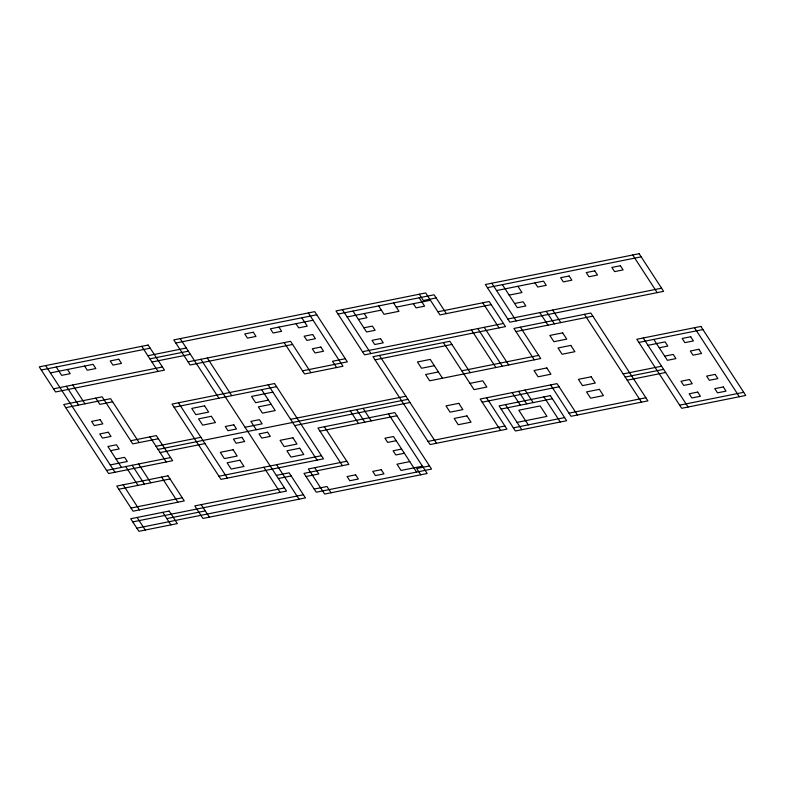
<?xml version="1.0" encoding="UTF-8"?>
<svg xmlns="http://www.w3.org/2000/svg" width="785" height="785" viewBox="0 0 785 785"><rect width="100%" height="100%" fill="white"/><g stroke="black" fill="none" stroke-linecap="round" stroke-linejoin="round"><path stroke-width="1.18" d="M41.291 370.01L150.2 348.177M175.83 343.035L316.767 314.785M338.031 314.069L434.125 294.797L446.361 313.627M50.417 372.904L93.121 364.348L95.849 368.528L87.302 370.245L84.584 366.055M313.087 320.251L270.374 328.807L273.092 332.997L281.629 331.28L278.911 327.1M147.874 355.733L186.31 348.03M436.166 297.937L423.35 300.508L419.278 294.228M487.416 287.663L641.178 256.832M347.156 316.963L381.324 310.114M396.268 307.121L430.435 300.262M149.915 358.873L188.351 351.17M496.542 290.558L543.524 281.138L546.242 285.328L537.705 287.035L534.987 282.855M358.411 319.436L366.958 317.719L364.24 313.539M151.947 362.013L190.392 354.3M509.161 295.121L521.976 292.55L517.904 286.28M53.527 388.83L162.436 366.997M188.057 361.865L290.568 341.308L310.958 372.689M437.912 311.773L489.173 301.499L505.481 326.599L364.534 354.849L335.99 310.929L425.686 292.942L439.953 314.913L491.204 304.629M363.857 327.796L372.394 326.089L375.112 330.269L366.575 331.986L352.975 311.066M292.609 344.448L190.098 364.996L173.789 339.905L314.736 311.645L347.353 361.846L302.51 370.834M514.607 303.491L523.144 301.774L525.862 305.964L517.325 307.671L502.371 284.661M65.763 407.66L110.606 398.672L139.151 442.593M507.807 319.034L661.569 288.213M112.647 401.802L99.832 404.373L95.75 398.103M362.503 351.709L503.44 323.459M345.322 358.706L332.506 361.277L336.588 367.547M375.024 359.844L451.905 344.429M515.971 331.584L592.842 316.169M174.093 407.219L276.595 386.671M272.905 392.137L251.553 396.415L255.635 402.695L268.441 400.124M434.331 365.682L421.525 368.253L417.443 361.973L430.259 359.402L442.495 378.233M271.168 404.304L258.353 406.875L262.425 413.146L275.241 410.584L261.65 389.664M438.413 371.953L425.598 374.524L429.68 380.803L540.728 358.539L520.337 327.159M461.806 370.814L538.687 355.399M130.702 440.738L156.333 435.596L172.651 460.697L108.585 473.541L63.722 404.52L102.158 396.817L132.743 443.878L158.374 438.736M638.862 342.407L702.928 329.563M110.616 450.678L119.153 448.961L116.435 444.781L107.898 446.498L121.489 467.409M647.988 345.312L665.072 341.877L667.79 346.067L659.253 347.775M245.057 427.266L262.141 423.841L259.423 419.661L250.876 421.378L256.312 429.738M156.048 446.302L200.891 437.304M290.578 419.327L405.904 396.209M469.96 383.365L482.775 380.794L486.857 387.064L474.042 389.635L443.456 342.574M158.079 449.432L407.935 399.339M116.052 459.048L124.599 457.331L127.317 461.511L110.234 464.936M160.12 452.572L204.963 443.584M294.66 425.598L409.976 402.479M664.689 356.145L673.226 354.427L675.944 358.617L667.407 360.325L653.807 339.414M106.544 470.411L170.61 457.567M319.995 431.161L396.876 415.746M482.196 402.185L559.077 386.769M623.143 373.925L661.578 366.222M625.184 377.065L663.619 369.362M627.225 380.205L665.66 372.502M501.134 409.034L552.385 398.751M118.78 489.232L170.031 478.958M218.956 476.24L321.457 455.692M396.199 440.709L387.662 442.416L384.944 438.236L393.481 436.519L416.59 472.079M517.05 422.389L546.949 416.393L540.149 405.933L518.797 410.212L528.315 424.862M428.041 441.415L504.922 426M568.988 413.155L645.859 397.74M401.635 449.069L393.099 450.786L395.817 454.966L404.353 453.259M276.32 475.376L289.135 472.805L305.453 497.906L202.942 518.453L194.788 505.913L284.484 487.927M346.793 461.246L308.358 468.959L324.666 494.05L427.177 473.502L388.428 413.891M513.361 427.854L564.621 417.581M131.007 508.052L182.267 497.778M278.361 478.516L291.176 475.945M306.022 476.515L318.838 473.944L314.765 467.674M679.643 405.158L743.709 392.314M409.799 461.619L396.984 464.19L401.057 470.46L422.418 466.182M132.763 521.888L286.515 491.067L200.872 359.295M166.832 518.6L205.277 510.898M314.186 489.065L327.002 486.494L331.074 492.774M429.503 465.947L416.688 468.517L420.77 474.788M136.835 528.168L303.412 494.766M694.48 327.708L739.342 396.729M632.73 254.978L657.202 292.628M643.229 337.982L688.092 407.013M584.403 314.314L641.492 402.165M552.66 310.046L560.814 322.596M546.252 311.331L554.406 323.881M539.844 312.616L547.999 325.167M491.783 283.238L516.255 320.888M577.426 415.01L557.036 383.639L480.165 399.045L500.555 430.425M534.32 359.824L513.93 328.444L590.811 313.038L647.9 400.88L571.019 416.295L550.628 384.925M482.765 302.784L499.074 327.875M543.936 396.906L560.245 421.996M484.227 327.306L508.69 364.956M525.008 390.057L533.162 402.607M477.82 328.591L502.282 366.242M518.6 391.342L526.755 403.892M471.412 329.877L495.885 367.527M512.193 392.628L520.347 405.178M505.501 404.609L521.809 429.709M470.254 372.669L449.864 341.289L372.983 356.704L430.082 444.555L506.963 429.14L486.563 397.769M419.18 297.8L424.616 306.16L416.07 307.877L413.352 303.687M393.55 302.932L398.986 311.302L384.042 314.294L378.605 305.934M379.39 355.419L436.489 443.27M342.397 309.643L370.942 353.564M308.328 312.93L342.986 366.261L304.551 373.974L284.16 342.594M363.092 408.337L371.246 420.888M301.823 317.778L307.259 326.148L298.722 327.855L295.994 323.675M356.684 409.623L364.839 422.173M350.277 410.898L358.431 423.449M324.362 426.736L348.834 464.386L303.991 473.375L316.227 492.205L431.544 469.087L394.835 412.606L317.954 428.021L342.427 465.672M268.146 384.817L317.091 460.108M207.279 358.009L231.752 395.66M276.614 464.681L299.046 499.191M180.197 338.62L218.936 398.23M263.799 467.252L280.108 492.352M141.751 346.322L158.07 371.423M178.46 402.793L227.395 478.094M201.195 504.627L209.35 517.178M149.925 436.882L166.243 461.982M161.582 477.103L177.901 502.204M138.572 463.984L150.808 482.804M132.165 465.269L144.401 484.09M162.76 512.33L170.914 524.88M67.5 369.48L70.218 373.67L61.672 375.377L56.235 367.017M72.74 384.984L84.976 403.804M125.757 466.555L137.993 485.375M66.332 386.269L78.569 405.089M45.658 365.584L114.983 472.256M123.147 484.806L139.455 509.907M137.13 517.472L145.284 530.022M148.159 345.037L39.25 366.87L55.558 391.97L164.477 370.137L148.159 345.037M639.137 253.702L485.375 284.523L509.848 322.174L663.61 291.343L639.137 253.702M118.751 359.206L110.204 360.923L112.932 365.103L121.469 363.396L118.751 359.206M253.29 332.232L244.743 333.949L247.461 338.129L256.008 336.422L253.29 332.232M569.154 276.006L560.608 277.713L563.326 281.903L571.872 280.186L569.154 276.006M594.775 270.864L586.238 272.581L588.956 276.762L597.493 275.044L594.775 270.864M620.405 265.732L611.858 267.44L614.577 271.62L623.123 269.912L620.405 265.732M312.695 334.508L304.158 336.225L306.876 340.405L315.413 338.698L312.695 334.508M320.849 347.058L312.312 348.775L315.03 352.956L323.577 351.248L320.849 347.058M380.548 338.639L372.012 340.347L374.73 344.536L383.266 342.819L380.548 338.639M274.554 383.531L172.052 404.079L220.987 479.38L323.498 458.823L274.554 383.531M100.127 419.681L91.58 421.398L94.298 425.578L102.845 423.861L100.127 419.681M562.659 332.86L549.843 335.43L553.925 341.71L566.741 339.14L562.659 332.86M204.571 405.835L191.756 408.406L195.838 414.676L208.653 412.105L204.571 405.835M108.281 432.231L99.744 433.948L102.462 438.128L110.999 436.411L108.281 432.231M211.371 416.295L198.556 418.866L202.638 425.136L215.443 422.565L211.371 416.295M570.813 345.41L557.998 347.981L562.08 354.251L574.895 351.69L570.813 345.41M700.887 326.423L636.821 339.267L681.684 408.298L745.75 395.454L700.887 326.423M233.793 424.803L225.256 426.51L227.974 430.7L236.511 428.983L233.793 424.803M690.702 336.745L682.155 338.453L684.873 342.643L693.42 340.925L690.702 336.745M546.841 367.949L534.026 370.52L538.108 376.79L550.923 374.219L546.841 367.949M241.947 437.353L233.41 439.06L236.128 443.24L244.675 441.533L241.947 437.353M267.577 432.211L259.04 433.928L261.758 438.108L270.295 436.391L267.577 432.211M698.856 349.296L690.309 351.003L693.027 355.193L701.574 353.476L698.856 349.296M458.803 403.333L445.988 405.904L450.07 412.174L462.885 409.603L458.803 403.333M591.203 376.79L578.398 379.351L582.47 385.631L595.285 383.06L591.203 376.79M233.116 449.756L220.31 452.327L224.382 458.607L237.198 456.036L233.116 449.756M292.913 437.775L280.098 440.336L284.18 446.616L296.995 444.045L292.913 437.775M550.344 395.62L499.093 405.894L515.402 430.994L566.652 420.721L550.344 395.62M239.916 460.216L227.1 462.787L231.182 469.057L243.998 466.486L239.916 460.216M299.713 448.225L286.898 450.796L290.98 457.076L303.795 454.505L299.713 448.225M167.99 475.818L116.739 486.092L133.048 511.192L184.298 500.918L167.99 475.818M466.957 415.883L454.152 418.444L458.224 424.724L471.039 422.153L466.957 415.883M599.367 389.34L586.552 391.901L590.624 398.181L603.439 395.611L599.367 389.34M689.544 379.528L680.997 381.245L683.715 385.425L692.262 383.718L689.544 379.528M715.164 374.396L706.628 376.103L709.346 380.293L717.882 378.576L715.164 374.396M697.698 392.078L689.152 393.795L691.879 397.975L700.416 396.268L697.698 392.078M723.328 386.946L714.782 388.653L717.5 392.834L726.046 391.126L723.328 386.946M169.158 511.045L130.722 518.748L138.876 531.298L177.322 523.595L169.158 511.045M355.634 474.846L347.088 476.554L349.806 480.744L358.352 479.027L355.634 474.846M381.255 469.705L372.718 471.422L375.436 475.602L383.973 473.885L381.255 469.705"/></g></svg>
